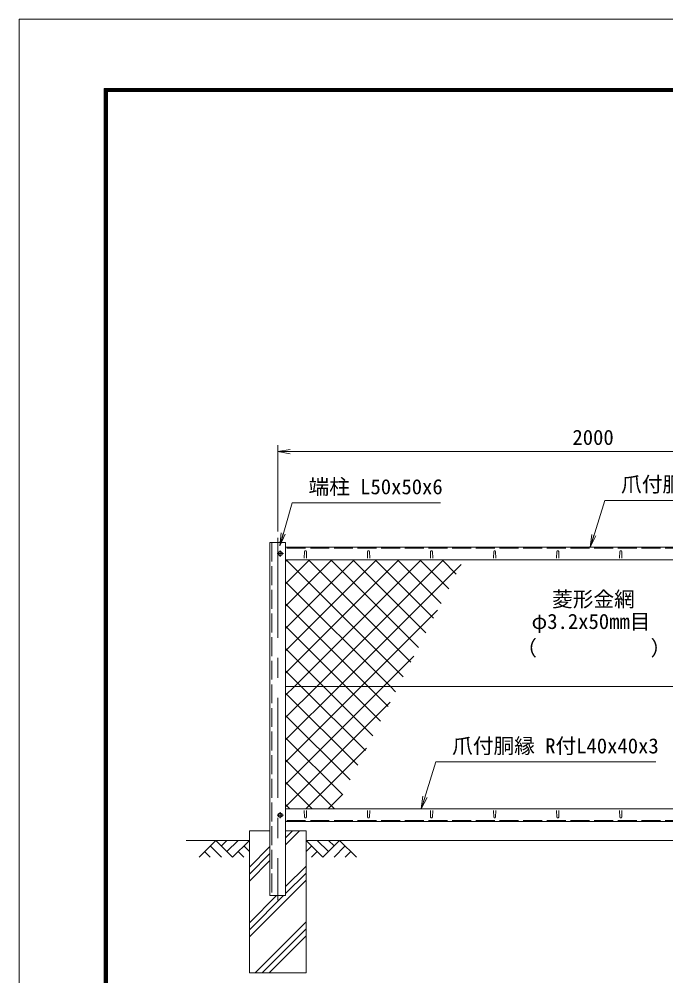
# Model space of a CAD drawing. Units: millimetres, scale not verified. Extents: x -4200 to 4200, y -2970 to 2970.
# Drawn here: x -4200 to -2149, y -66 to 2970 of the extents above; entities that cross this region are included whole.
import ezdxf
from ezdxf.enums import TextEntityAlignment as Align

# ---------------------------------------------------------------- set-up
doc = ezdxf.new("R2010")
doc.units = ezdxf.units.MM
doc.header["$LTSCALE"] = 10
doc.linetypes.add('DASHED', pattern=[7.5, 6, -1.5])
doc.linetypes.add('USER1', pattern=[50.8, 31.75, -6.35, 6.35, -6.35])
for name, color, linetype, lineweight in [('0-0_D-STR1', 1, 'Continuous', 18), ('0-1_D-BMK', 2, 'USER1', 13), ('0-2_D-STR-DIM', 7, 'Continuous', 13), ('0-3_D-STR3', 3, 'Continuous', 13), ('0-4_D-BGD', 7, 'Continuous', 18), ('0-5_D-STR4', 7, 'Continuous', 18), ('0-6_D-DCR-HCH', 7, 'Continuous', 13), ('0-7_0', 7, 'Continuous', 18), ('0-9_D-STR2', 7, 'Continuous', 13), ('0-A_D-STR-TXT', 7, 'Continuous', 13), ('0-B_D-TTL', 7, 'Continuous', 18)]:
    doc.layers.add(name, color=color, linetype=linetype, lineweight=lineweight)
doc.styles.add('ＭＳ ゴシック', font='')
doc.styles.get('ＭＳ ゴシック').set_extended_font_data('MS Gothic')

# ---------------------------------------------------------------- blocks, each defined once
blk = doc.blocks.new('_Open')
at = {"layer": '0-7_0'}
blk.add_line((-10, 1.667), (0, 0), dxfattribs=at)
blk.add_lwpolyline([(-10, -1.667), (0, 0), (-10, 0)], dxfattribs=at)

msp = doc.modelspace()

# ---------------------------------------------------------------- linework, layer by layer
at = {"layer": '0-0_D-STR1'}
for p, q in [((-3404.97, 1308.92), (-3404.97, 188.92)), ((-3354.97, 1308.92), (-3404.97, 1308.92)), ((-3354.97, 188.92), (-3354.97, 1308.92)), ((-1416.47, 1293.92), (-3354.97, 1293.92)), ((-3294.97, 1280.79), (-3295.72, 1259.29)), ((-3288.97, 1280.79), (-3288.22, 1259.29)), ((-3094.97, 1280.79), (-3095.72, 1259.29)), ((-3088.97, 1280.79), (-3088.22, 1259.29)), ((-2894.97, 1280.79), (-2895.72, 1259.29)), ((-2888.97, 1280.79), (-2888.22, 1259.29)), ((-2694.97, 1280.79), (-2695.72, 1259.29)), ((-2688.97, 1280.79), (-2688.22, 1259.29)), ((-2494.97, 1280.79), (-2495.72, 1259.29)), ((-2488.97, 1280.79), (-2488.22, 1259.29)), ((-2294.97, 1280.79), (-2295.72, 1259.29)), ((-2288.97, 1280.79), (-2288.22, 1259.29)), ((-3354.97, 1253.92), (-1416.47, 1253.92)), ((-3354.97, 463.92), (-1416.47, 463.92)), ((-3294.97, 437.05), (-3295.72, 458.55)), ((-3288.97, 437.05), (-3288.22, 458.55)), ((-3094.97, 437.05), (-3095.72, 458.55)), ((-3088.97, 437.05), (-3088.22, 458.55)), ((-2894.97, 437.05), (-2895.72, 458.55)), ((-2888.97, 437.05), (-2888.22, 458.55)), ((-2694.97, 437.05), (-2695.72, 458.55)), ((-2688.97, 437.05), (-2688.22, 458.55)), ((-2494.97, 437.05), (-2495.72, 458.55)), ((-2488.97, 437.05), (-2488.22, 458.55)), ((-2294.97, 437.05), (-2295.72, 458.55)), ((-2288.97, 437.05), (-2288.22, 458.55)), ((-1416.47, 423.92), (-3354.97, 423.92)), ((-3404.97, 188.92), (-3354.97, 188.92))]:
    msp.add_line(p, q, dxfattribs=at)
at = {"layer": '0-0_D-STR1', "linetype": 'DASHED'}
for p, q in [((-3398.97, 1308.92), (-3398.97, 188.92)), ((-1416.47, 1290.92), (-3354.97, 1290.92)), ((-1416.47, 426.92), (-3354.97, 426.92))]:
    msp.add_line(p, q, dxfattribs=at)
at = {"layer": '0-0_D-STR1'}
for centre, start, end in [((-3291.97, 1279.54), 22.61986, 157.38014), ((-3091.97, 1279.54), 22.61986, 157.38014), ((-2891.97, 1279.54), 22.61986, 157.38014), ((-2691.97, 1279.54), 22.61986, 157.38014), ((-2491.97, 1279.54), 22.61986, 157.38014), ((-2291.97, 1279.54), 22.61986, 157.38014), ((-3291.97, 438.3), 202.61986, 337.38014), ((-3091.97, 438.3), 202.61986, 337.38014), ((-2891.97, 438.3), 202.61986, 337.38014), ((-2691.97, 438.3), 202.61986, 337.38014), ((-2491.97, 438.3), 202.61986, 337.38014), ((-2291.97, 438.3), 202.61986, 337.38014)]:
    msp.add_arc(centre, 3.25, start, end, dxfattribs=at)
at = {"layer": '0-1_D-BMK'}
for p, q in [((-3379.97, 1323.92), (-3379.97, 173.92)), ((-3371.97, 1283.92), (-3371.97, 1263.92)), ((-3361.97, 1273.92), (-3381.97, 1273.92)), ((-3361.97, 443.92), (-3381.97, 443.92)), ((-3371.97, 453.92), (-3371.97, 433.92))]:
    msp.add_line(p, q, dxfattribs=at)
at = {"layer": '0-2_D-STR-DIM'}
for p, q in [((-3379.97, 1343.92), (-3379.97, 1617.7)), ((-3379.97, 1597.7), (-1379.97, 1597.7))]:
    msp.add_line(p, q, dxfattribs=at)
at = {"layer": '0-3_D-STR3'}
msp.add_line((-1416.47, 852.17), (-3354.97, 852.17), dxfattribs=at)
for points in [[(-3365.47, 1277.67), (-3371.97, 1281.42), (-3378.47, 1277.67), (-3378.47, 1270.16), (-3371.97, 1266.41), (-3365.47, 1270.16)], [(-3365.47, 447.67), (-3371.97, 451.42), (-3378.47, 447.67), (-3378.47, 440.16), (-3371.97, 436.41), (-3365.47, 440.16)]]:
    msp.add_lwpolyline(points, close=True, dxfattribs=at)
for centre in [(-3371.97, 1273.92), (-3371.97, 443.92)]:
    msp.add_circle(centre, 6.25, dxfattribs=at)
at = {"layer": '0-4_D-BGD'}
for p, q in [((-3469.97, 363.92), (-3669.97, 363.92)), ((-1469.97, 363.92), (-3289.97, 363.92))]:
    msp.add_line(p, q, dxfattribs=at)
at = {"layer": '0-5_D-STR4'}
for p, q in [((-3469.97, 393.92), (-3469.97, -56.08)), ((-3404.97, 393.92), (-3469.97, 393.92)), ((-3289.97, 393.92), (-3354.97, 393.92)), ((-3289.97, 393.92), (-3289.97, -56.08)), ((-3289.97, -56.08), (-3469.97, -56.08))]:
    msp.add_line(p, q, dxfattribs=at)
at = {"layer": '0-6_D-DCR-HCH'}
for p, q in [((-3354.97, 349.9), (-3310.96, 393.92)), ((-3354.97, 372), (-3333.05, 393.92)), ((-3576.4, 363.92), (-3629.61, 310.71)), ((-3594.14, 346.18), (-3558.5, 310.71)), ((-3576.4, 363.92), (-3523.19, 310.71)), ((-3558.66, 346.18), (-3540.92, 363.92)), ((-3540.92, 328.44), (-3505.45, 363.92)), ((-3523.19, 310.71), (-3469.97, 363.92)), ((-3487.71, 346.18), (-3469.97, 328.52)), ((-3469.97, 279.09), (-3404.97, 344.09)), ((-3236.76, 310.71), (-3289.97, 363.92)), ((-3272.24, 346.18), (-3289.97, 328.52)), ((-3219.03, 328.44), (-3254.5, 363.92)), ((-3183.55, 363.92), (-3236.76, 310.71)), ((-3201.2, 346.09), (-3219.03, 363.92)), ((-3165.81, 346.18), (-3201.45, 310.71)), ((-3183.55, 363.92), (-3130.34, 310.71)), ((-3611.87, 328.44), (-3594.05, 310.71)), ((-3505.45, 328.44), (-3487.63, 310.71)), ((-3469.97, 257), (-3404.97, 322)), ((-3254.5, 328.44), (-3272.32, 310.71)), ((-3148.08, 328.44), (-3165.89, 310.71)), ((-3469.97, 234.9), (-3404.97, 299.9)), ((-3354.97, 217.32), (-3289.97, 282.32)), ((-3354.97, 195.22), (-3289.97, 260.22)), ((-3469.97, 58.12), (-3289.97, 238.12)), ((-3469.97, 80.22), (-3361.28, 188.92)), ((-3469.97, 102.32), (-3383.37, 188.92)), ((-3451.6, -56.08), (-3289.97, 105.54)), ((-3429.5, -56.08), (-3289.97, 83.44)), ((-3407.4, -56.08), (-3289.97, 61.35))]:
    msp.add_line(p, q, dxfattribs=at)
at = {"layer": '0-9_D-STR2'}
for p, q in [((-3354.97, 1248.43), (-3349.48, 1253.92)), ((-3354.97, 1177.72), (-3278.77, 1253.92)), ((-3354.97, 1107.01), (-3208.06, 1253.92)), ((-3354.97, 1036.3), (-3137.35, 1253.92)), ((-3354.97, 965.58), (-3066.64, 1253.92)), ((-3354.97, 894.87), (-2995.93, 1253.92)), ((-2981.95, 882.41), (-3353.46, 1253.92)), ((-3326.97, 852.17), (-2925.22, 1253.92)), ((-2957.92, 929.09), (-3282.75, 1253.92)), ((-3256.26, 852.17), (-2854.51, 1253.92)), ((-2933.89, 975.77), (-3212.04, 1253.92)), ((-2909.86, 1022.45), (-3141.33, 1253.92)), ((-2885.83, 1069.13), (-3070.62, 1253.92)), ((-2861.8, 1115.81), (-2999.91, 1253.92)), ((-2837.77, 1162.49), (-2929.19, 1253.92)), ((-2813.74, 1209.17), (-2858.48, 1253.92)), ((-3185.55, 852.17), (-2798.04, 1239.68)), ((-3022.42, 852.17), (-3354.97, 1184.72)), ((-3093.13, 852.17), (-3354.97, 1114.01)), ((-3114.84, 852.17), (-2873.06, 1093.95)), ((-3163.84, 852.17), (-3354.97, 1043.3)), ((-3234.55, 852.17), (-3354.97, 972.59)), ((-3044.13, 852.17), (-2948.07, 948.22)), ((-3305.26, 852.17), (-3354.97, 901.88)), ((-3354.97, 824.16), (-3326.97, 852.17)), ((-3354.97, 753.45), (-3256.26, 852.17)), ((-3354.97, 682.74), (-3185.55, 852.17)), ((-3354.97, 612.03), (-3114.84, 852.17)), ((-3354.97, 541.32), (-3044.13, 852.17)), ((-3102.1, 649.01), (-3305.26, 852.17)), ((-3078.07, 695.69), (-3234.55, 852.17)), ((-3054.04, 742.37), (-3163.84, 852.17)), ((-3030.01, 789.05), (-3093.13, 852.17)), ((-3005.98, 835.73), (-3022.42, 852.17)), ((-3126.13, 602.33), (-3354.97, 831.17)), ((-3354.97, 470.61), (-3023.09, 802.5)), ((-3150.16, 555.64), (-3354.97, 760.46)), ((-3174.19, 508.96), (-3354.97, 689.75)), ((-3290.96, 463.92), (-3098.11, 656.77)), ((-3199.86, 463.92), (-3354.97, 619.04)), ((-3270.57, 463.92), (-3354.97, 548.33)), ((-3220.25, 463.92), (-3173.12, 511.04)), ((-3341.28, 463.92), (-3354.97, 477.62))]:
    msp.add_line(p, q, dxfattribs=at)
at = {"layer": '0-A_D-STR-TXT'}
for points in [[(-2863.62, 1435.21), (-3334.59, 1435.21), (-3372.68, 1300.94)], [(-1645.07, 1442.79), (-2342.95, 1442.79), (-2388.31, 1295.83)], [(-2180.85, 612.79), (-2878.73, 612.79), (-2924.09, 465.83)]]:
    msp.add_lwpolyline(points, dxfattribs=at)
at = {"layer": '0-B_D-TTL', "color": 2}
msp.add_lwpolyline([(-4200, 2970), (4200, 2970), (4200, -2970), (-4200, -2970)], close=True, dxfattribs=at)
at = {"layer": '0-B_D-TTL'}
for points in [[(-3930, 2750), (3930, 2750), (3930, -2750), (-3930, -2750)], [(-3927.5, 2747.5), (3927.5, 2747.5), (3927.5, -2747.5), (-3927.5, -2747.5)], [(-3925, 2745), (3925, 2745), (3925, -2745), (-3925, -2745)], [(-3922.5, 2742.5), (3922.5, 2742.5), (3922.5, -2742.5), (-3922.5, -2742.5)], [(-3920, 2740), (3920, 2740), (3920, -2740), (-3920, -2740)]]:
    msp.add_lwpolyline(points, close=True, dxfattribs=at)

# ---------------------------------------------------------------- block references
at = {"layer": '0-2_D-STR-DIM', "xscale": 4, "yscale": 4, "rotation": 180}
msp.add_blockref('_Open', (-3379.97, 1597.7), dxfattribs=at)
at = {"layer": '0-A_D-STR-TXT', "xscale": 4, "yscale": 4}
for p, rotation in [((-3373.23, 1299.01), 254.16392), ((-2388.9, 1293.92), 252.84683), ((-2924.68, 463.92), 252.84683)]:
    msp.add_blockref('_Open', p, dxfattribs=dict(at, rotation=rotation))

# ---------------------------------------------------------------- texts
at = {"layer": '0-2_D-STR-DIM', "style": 'ＭＳ ゴシック'}
msp.add_text('2000', height=48.09, dxfattribs=at).set_placement((-2445.24, 1604.45), align=Align.BOTTOM_LEFT)
at = {"layer": '0-A_D-STR-TXT', "style": 'ＭＳ ゴシック'}
for s, p in [('爪付胴縁 R付L40x40x3', (-2291.01, 1455.37)), ('端柱 L50x50x6', (-3282.4, 1447.79)), ('菱形金網', (-2509.92, 1090.72)), ('φ3.2x50mm目', (-2574.9, 1020.28)), ('（\u3000\u3000   \u3000\u3000）', (-2623.63, 935.81)), ('爪付胴縁 R付L40x40x3', (-2826.79, 625.37))]:
    msp.add_text(s, height=48.09, dxfattribs=at).set_placement(p, align=Align.BOTTOM_LEFT)

doc.saveas('drawing.dxf')
